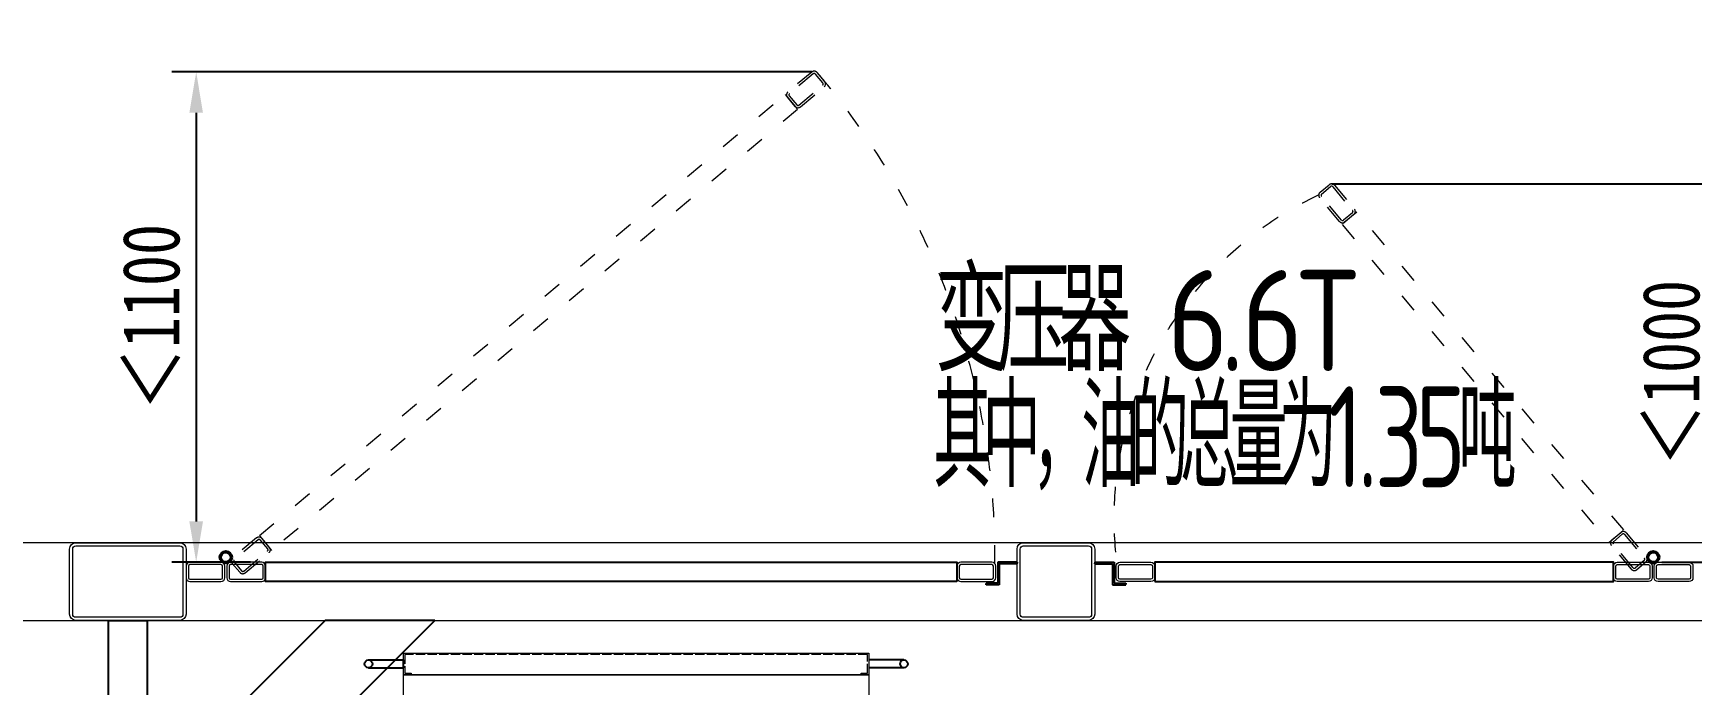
# Model space of a CAD drawing. Header units: millimetres. Extents: x 0 to 87554, y -20854 to 20404.
# Drawn here: x 9113 to 11251, y 7196 to 8036 of the extents above; entities that cross this region are included whole.
import ezdxf

# ---------------------------------------------------------------- set-up
doc = ezdxf.new("R2010")
doc.units = ezdxf.units.MM
doc.linetypes.add('ACAD_ISO02W100', pattern=[15, 12, -3])
doc.linetypes.add('ACAD_ISO03W100', pattern=[30, 12, -18])
doc.layers.get('0').update_dxf_attribs({"lineweight": 15})
doc.layers.get('Defpoints').update_dxf_attribs({"lineweight": 15})
doc.layers.add('00', color=7, linetype='Continuous')
for name, color, linetype, lineweight in [('CO', 7, 'Continuous', 9), ('DAS', 3, 'ACAD_ISO02W100', 18), ('THICK', 7, 'Continuous', 0)]:
    doc.layers.add(name, color=color, linetype=linetype, lineweight=lineweight)
doc.styles.add('GB', font='gbenor.shx', dxfattribs={"bigfont": 'gbcbig.shx'})
doc.styles.get("Standard").update_dxf_attribs({"font": 'isocp.shx', "width": 0.707, "bigfont": 'hztxt.shx'})
doc.styles.add('仿宋', font='', dxfattribs={"width": 0.8})
doc.styles.get('仿宋').set_extended_font_data('仿宋_gb2312')
doc.dimstyles.new('12倍', dxfattribs={"dimscale": 21, "dimtxt": 3.5, "dimasz": 2.5, "dimexe": 1.5, "dimexo": 0, "dimgap": 1, "dimtad": 1, "dimtoh": 1, "dimdsep": 46, "dimtxsty": '仿宋', "dimcen": 2.5, "dimdle": 5, "dimclrd": 4, "dimclre": 4, "dimclrt": 3, "dimadec": 0, "dimazin": 0, "dimtfac": 1, "dimtmove": 0, "dimatfit": 3, "dimfxl": 1, "dimtolj": 1, "dimarcsym": 0})
doc.dimstyles.new('DJ', dxfattribs={"dimtxt": 75, "dimasz": 75, "dimexe": 20, "dimexo": 0, "dimgap": 20, "dimtad": 1, "dimdec": 1, "dimtxsty": 'Standard', "dimcen": 10, "dimclrd": 95, "dimclre": 95, "dimclrt": 95, "dimadec": 0, "dimazin": 0, "dimtfac": 1, "dimtdec": 1, "dimtmove": 1, "dimatfit": 3, "dimfxl": 1, "dimlwd": 13, "dimlwe": 15, "dimarcsym": 0})

# ---------------------------------------------------------------- blocks, each defined once
blk = doc.blocks.new('*D101')
at = {"layer": 'Defpoints', "color": 0, "lineweight": -3}
for p in [(10787, 7841.4), (11212.2, 7353.8), (11282.2, 7353.8)]:
    blk.add_point(p, dxfattribs=at)
at = {"layer": 'THICK', "color": 4, "linetype": 'Continuous', "lineweight": -2}
for p, q in [((10787, 7841.4), (11313.7, 7841.4)), ((11282.2, 7788.9), (11282.2, 7406.3)), ((11212.2, 7353.8), (11313.7, 7353.8))]:
    blk.add_line(p, q, dxfattribs=at)
at = {"layer": 'THICK', "color": 4, "lineweight": -3}
for points in [[(11273.5, 7788.9), (11291, 7788.9), (11282.2, 7841.4)], [(11273.5, 7406.3), (11291, 7406.3), (11282.2, 7353.8)]]:
    blk.add_solid(points, dxfattribs=at)
at = {"layer": 'THICK', "color": 3, "lineweight": -3, "insert": (11224.5, 7597.6), "char_height": 73.5, "attachment_point": 5, "rotation": 90, "style": '仿宋'}
blk.add_mtext('\\A1;＜1000', dxfattribs=at)
blk = doc.blocks.new('*D102')
at = {"layer": 'Defpoints', "color": 0, "lineweight": -3}
for p in [(10116.8, 7985.7), (9323.5, 7353.8), (9393.5, 7353.8)]:
    blk.add_point(p, dxfattribs=at)
at = {"layer": 'THICK', "color": 4, "linetype": 'Continuous', "lineweight": -2}
for p, q in [((10116.8, 7985.7), (9292, 7985.7)), ((9323.5, 7933.2), (9323.5, 7406.3)), ((9393.5, 7353.8), (9292, 7353.8))]:
    blk.add_line(p, q, dxfattribs=at)
at = {"layer": 'THICK', "color": 4, "lineweight": -3}
for points in [[(9314.7, 7933.2), (9332.2, 7933.2), (9323.5, 7985.7)], [(9314.7, 7406.3), (9332.2, 7406.3), (9323.5, 7353.8)]]:
    blk.add_solid(points, dxfattribs=at)
at = {"layer": 'THICK', "color": 3, "lineweight": -3, "insert": (9265.7, 7669.7), "char_height": 73.5, "attachment_point": 5, "rotation": 90, "style": '仿宋'}
blk.add_mtext('\\A1;＜1100', dxfattribs=at)
blk = doc.blocks.new('r4t55')
at = {"color": 87}
for points in [[(-466, -296.4), (-466, -896.4), (-494, -896.4), (-494, -296.4)], [(-221, -296.4), (-221, -896.4), (-466, -896.4), (-466, -296.4)]]:
    blk.add_lwpolyline(points, close=True, dxfattribs=at)
at = {"layer": '00', "color": 87}
for p, q in [((-485, -251.4), (-485, -296.4)), ((-475, -251.4), (-475, -296.4)), ((-485, -941.4), (-485, -896.4)), ((-475, -896.4), (-485, -896.4)), ((-475, -941.4), (-475, -896.4))]:
    blk.add_line(p, q, dxfattribs=at)
for centre in [(-480, -251.4), (-480, -941.4)]:
    blk.add_circle(centre, 5, dxfattribs=at)
at = {"layer": 'DAS', "color": 87}
blk.add_lwpolyline([(-466, -306.4), (-468, -306.4), (-468, -298.4), (-492, -298.4), (-492, -894.4), (-468, -894.4), (-468, -886.4), (-466, -886.4)], dxfattribs=at)

msp = doc.modelspace()

# ---------------------------------------------------------------- linework, layer by layer
at = {"lineweight": -3}
for p, q in [((10381.387, 7353.757), (10356.387, 7353.757)), ((10356.387, 7353.757), (10356.387, 7326.757)), ((10381.387, 7353.757), (10381.387, 7352.757)), ((10481.387, 7353.757), (10481.387, 7352.757)), ((10481.387, 7353.757), (10506.387, 7353.757)), ((10506.387, 7353.757), (10506.387, 7326.757)), ((10381.387, 7351.757), (10358.387, 7351.757)), ((10358.387, 7351.757), (10358.387, 7324.757)), ((10381.387, 7351.757), (10381.387, 7352.757)), ((10481.387, 7351.757), (10481.387, 7352.757)), ((10481.387, 7351.757), (10504.387, 7351.757)), ((10504.387, 7351.757), (10504.387, 7324.757)), ((10356.387, 7326.757), (10341.387, 7326.757)), ((10341.387, 7326.757), (10341.387, 7325.757)), ((10341.387, 7324.757), (10341.387, 7325.757)), ((10358.387, 7324.757), (10341.387, 7324.757)), ((10504.387, 7324.757), (10521.387, 7324.757)), ((10506.387, 7326.757), (10521.387, 7326.757)), ((10521.387, 7326.757), (10521.387, 7325.757)), ((10521.387, 7324.757), (10521.387, 7325.757))]:
    msp.add_line(p, q, dxfattribs=at)
for points in [[(10303.887, 7328.757), (9412.886, 7328.757), (9412.886, 7353.757), (10303.887, 7353.757)], [(10558.887, 7328.757), (11149.888, 7328.757), (11149.888, 7353.757), (10558.887, 7353.757)]]:
    msp.add_lwpolyline(points, close=True, dxfattribs=at)
msp.add_lwpolyline([(9631.098, 7278.757), (9489.677, 7278.757), (9260.387, 7049.468), (9260.387, 6908.047), (9631.098, 7278.757)], dxfattribs=at)
for centre, radius in [((9361.646, 7360.257), 8), ((9361.646, 7360.257), 6), ((11201.128, 7360.257), 8), ((11201.128, 7360.257), 6)]:
    msp.add_circle(centre, radius, dxfattribs=at)
at = {"layer": 'CO'}
msp.add_lwpolyline([(12850.387, 7378.757), (7163.387, 7378.757), (7163.387, 7278.757), (12850.387, 7278.757)], close=True, dxfattribs=at)
for points in [[(9302.387, 7278.757), (9168.387, 7278.757, -0.41421356), (9160.387, 7286.757), (9160.387, 7370.757, -0.41421356), (9168.387, 7378.757), (9302.387, 7378.757, -0.41421356), (9310.387, 7370.757), (9310.387, 7286.757, -0.41421356)], [(9302.387, 7282.757), (9168.387, 7282.757, -0.41421356), (9164.387, 7286.757), (9164.387, 7370.757, -0.41421356), (9168.387, 7374.757), (9302.387, 7374.757, -0.41421356), (9306.387, 7370.757), (9306.387, 7286.757, -0.41421356)], [(10473.387, 7278.757), (10389.387, 7278.757, -0.41421356), (10381.387, 7286.757), (10381.387, 7370.757, -0.41421356), (10389.387, 7378.757), (10473.387, 7378.757, -0.41421356), (10481.387, 7370.757), (10481.387, 7286.757, -0.41421356)], [(10473.387, 7282.757), (10389.387, 7282.757, -0.41421356), (10385.387, 7286.757), (10385.387, 7370.757, -0.41421356), (10389.387, 7374.757), (10473.387, 7374.757, -0.41421356), (10477.387, 7370.757), (10477.387, 7286.757, -0.41421356)], [(9310.386, 7333.757, 0.41421356), (9315.386, 7328.757), (9355.386, 7328.757, 0.41421356), (9360.386, 7333.757), (9360.386, 7348.757, 0.41421356), (9355.386, 7353.757), (9315.386, 7353.757, 0.41421356), (9310.386, 7348.757)], [(9362.886, 7333.757, 0.41421356), (9367.886, 7328.757), (9407.886, 7328.757, 0.41421356), (9412.886, 7333.757), (9412.886, 7348.757, 0.41421356), (9407.886, 7353.757), (9367.886, 7353.757, 0.41421356), (9362.886, 7348.757)], [(10303.887, 7333.757, 0.41421356), (10308.887, 7328.757), (10348.887, 7328.757, 0.41421356), (10353.887, 7333.757), (10353.887, 7348.757, 0.41421356), (10348.887, 7353.757), (10308.887, 7353.757, 0.41421356), (10303.887, 7348.757)], [(10558.887, 7333.757, -0.41421356), (10553.887, 7328.757), (10513.887, 7328.757, -0.41421356), (10508.887, 7333.757), (10508.887, 7348.757, -0.41421356), (10513.887, 7353.757), (10553.887, 7353.757, -0.41421356), (10558.887, 7348.757)], [(11199.888, 7333.757, -0.41421356), (11194.888, 7328.757), (11154.888, 7328.757, -0.41421356), (11149.888, 7333.757), (11149.888, 7348.757, -0.41421356), (11154.888, 7353.757), (11194.888, 7353.757, -0.41421356), (11199.888, 7348.757)], [(11252.388, 7333.757, -0.41421356), (11247.388, 7328.757), (11207.388, 7328.757, -0.41421356), (11202.388, 7333.757), (11202.388, 7348.757, -0.41421356), (11207.388, 7353.757), (11247.388, 7353.757, -0.41421356), (11252.388, 7348.757)], [(9313.386, 7333.757, 0.41421356), (9315.386, 7331.757), (9355.386, 7331.757, 0.41421356), (9357.386, 7333.757), (9357.386, 7348.757, 0.41421356), (9355.386, 7350.757), (9315.386, 7350.757, 0.41421356), (9313.386, 7348.757)], [(9365.886, 7333.757, 0.41421356), (9367.886, 7331.757), (9407.886, 7331.757, 0.41421356), (9409.886, 7333.757), (9409.886, 7348.757, 0.41421356), (9407.886, 7350.757), (9367.886, 7350.757, 0.41421356), (9365.886, 7348.757)], [(10306.887, 7333.757, 0.41421356), (10308.887, 7331.757), (10348.887, 7331.757, 0.41421356), (10350.887, 7333.757), (10350.887, 7348.757, 0.41421356), (10348.887, 7350.757), (10308.887, 7350.757, 0.41421356), (10306.887, 7348.757)], [(10555.887, 7333.757, -0.41421356), (10553.887, 7331.757), (10513.887, 7331.757, -0.41421356), (10511.887, 7333.757), (10511.887, 7348.757, -0.41421356), (10513.887, 7350.757), (10553.887, 7350.757, -0.41421356), (10555.887, 7348.757)], [(11196.888, 7333.757, -0.41421356), (11194.888, 7331.757), (11154.888, 7331.757, -0.41421356), (11152.888, 7333.757), (11152.888, 7348.757, -0.41421356), (11154.888, 7350.757), (11194.888, 7350.757, -0.41421356), (11196.888, 7348.757)], [(11249.388, 7333.757, -0.41421356), (11247.388, 7331.757), (11207.388, 7331.757, -0.41421356), (11205.388, 7333.757), (11205.388, 7348.757, -0.41421356), (11207.388, 7350.757), (11247.388, 7350.757, -0.41421356), (11249.388, 7348.757)]]:
    msp.add_lwpolyline(points, format="xyb", close=True, dxfattribs=at)
at = {"layer": 'THICK', "color": 4, "linetype": 'ACAD_ISO03W100', "ltscale": 2}
for points in [[(10095.097, 7941.374, 0.41421356), (10102.141, 7940.758), (10132.783, 7966.47, 0.41421356), (10133.399, 7973.514), (10123.757, 7985.005, 0.41421356), (10116.713, 7985.621), (10086.071, 7959.909, 0.41421356), (10085.455, 7952.865)], [(10097.395, 7943.303, 0.41421356), (10100.213, 7943.056), (10130.854, 7968.768, 0.41421356), (10131.101, 7971.585), (10121.459, 7983.076, 0.41421356), (10118.641, 7983.323), (10088, 7957.611, 0.41421356), (10087.753, 7954.793)], [(10803.98, 7792.33, -0.41421356), (10796.935, 7792.946), (10771.224, 7823.588, -0.41421356), (10771.84, 7830.632), (10783.331, 7840.274, -0.41421356), (10790.375, 7839.657), (10816.087, 7809.016, -0.41421356), (10815.47, 7801.971)], [(10802.051, 7794.628, -0.41421356), (10799.234, 7794.874), (10773.522, 7825.516, -0.41421356), (10773.769, 7828.334), (10785.259, 7837.976, -0.41421356), (10788.077, 7837.729), (10813.788, 7807.087, -0.41421356), (10813.542, 7804.27)], [(9379.63, 7340.754, 0.41421356), (9386.674, 7340.138), (9417.316, 7365.849, 0.41421356), (9417.932, 7372.893), (9408.29, 7384.384, 0.41421356), (9401.246, 7385), (9370.604, 7359.289, 0.41421356), (9369.988, 7352.245)], [(9381.928, 7342.682, 0.41421356), (9384.746, 7342.436), (9415.388, 7368.147, 0.41421356), (9415.634, 7370.965), (9405.992, 7382.456, 0.41421356), (9403.175, 7382.702), (9372.533, 7356.991, 0.41421356), (9372.286, 7354.173)], [(11180.031, 7344.173, -0.41421356), (11172.987, 7344.79), (11147.275, 7375.431, -0.41421356), (11147.891, 7382.475), (11159.382, 7392.117, -0.41421356), (11166.426, 7391.501), (11192.138, 7360.859, -0.41421356), (11191.522, 7353.815)], [(11178.103, 7346.471, -0.41421356), (11175.285, 7346.718), (11149.573, 7377.36, -0.41421356), (11149.82, 7380.177), (11161.311, 7389.819, -0.41421356), (11164.128, 7389.573), (11189.84, 7358.931, -0.41421356), (11189.593, 7356.113)]]:
    msp.add_lwpolyline(points, format="xyb", close=True, dxfattribs=at)
for points in [[(10098.445, 7937.384), (9421.146, 7369.063), (9405.076, 7388.214), (10082.375, 7956.535)], [(10800.151, 7789.117), (11144.061, 7379.262), (11163.212, 7395.331), (10819.303, 7805.187)]]:
    msp.add_lwpolyline(points, close=True, dxfattribs=at)
at = {"layer": 'THICK', "lineweight": -3}
msp.add_lwpolyline([(9210.387, 7278.757), (9260.387, 7278.757), (9260.387, 5046.757), (9210.387, 5046.757)], close=True, dxfattribs=at)
at = {"layer": 'THICK', "color": 4, "linetype": 'ACAD_ISO03W100', "ltscale": 2}
for centre, radius, start, end in [((9386.646, 7360.257), 966.243, 359.498662, 40.301673), ((10968.243, 7409.784), 462.102, 115.394157, 187.22674)]:
    msp.add_arc(centre, radius, start, end, dxfattribs=at)

# ---------------------------------------------------------------- block references
at = {"lineweight": -3, "rotation": 270}
msp.add_blockref('r4t55', (10486.912, 6742.756), dxfattribs=at)

# ---------------------------------------------------------------- texts
at = {"color": 1, "lineweight": 15, "char_height": 130, "attachment_point": 7, "style": 'GB'}
for s, insert, width in [('{\\T0.8;变压器 6.6T}', (10275.731, 7599.977), 1031.08148), ('{\\W0.8;\\T0.8;其中，油的总量为1.35吨}', (10273.23, 7446.25), 2015.98891)]:
    msp.add_mtext(s, dxfattribs=dict(at, insert=insert, width=width))

# ---------------------------------------------------------------- dimensions: what is measured, and where the dimension line sits
at = {"layer": 'THICK', "lineweight": -3}
for base, p1, p2, text, picture, middle in [((9323.473, 7353.757), (10116.787, 7985.682), (9393.507, 7353.757), '＜1100', '*D102', (9265.723, 7669.719)), ((11282.242, 7353.757), (10786.981, 7841.424), (11212.208, 7353.757), '＜1000', '*D101', (11224.492, 7597.591))]:
    dim = msp.add_linear_dim(base=base, p1=p1, p2=p2, angle=270, text=text, dimstyle='12倍', dxfattribs=at)
    dim.commit()
    dim.dimension.update_dxf_attribs({"geometry": picture, "text_midpoint": middle})

# ---------------------------------------------------------------- leaders
for points in [[(11055.913, 9221.506), (11988.173, 7815.165)], [(11067.387, 6187.492), (11988.173, 7815.165), (12511.443, 7815.165)]]:
    msp.add_leader(points, dimstyle='DJ', override={"dimtad": 0, "dimfxl": 1.25, "dimarcsym": 1}, dxfattribs=at)

doc.saveas('drawing.dxf')
